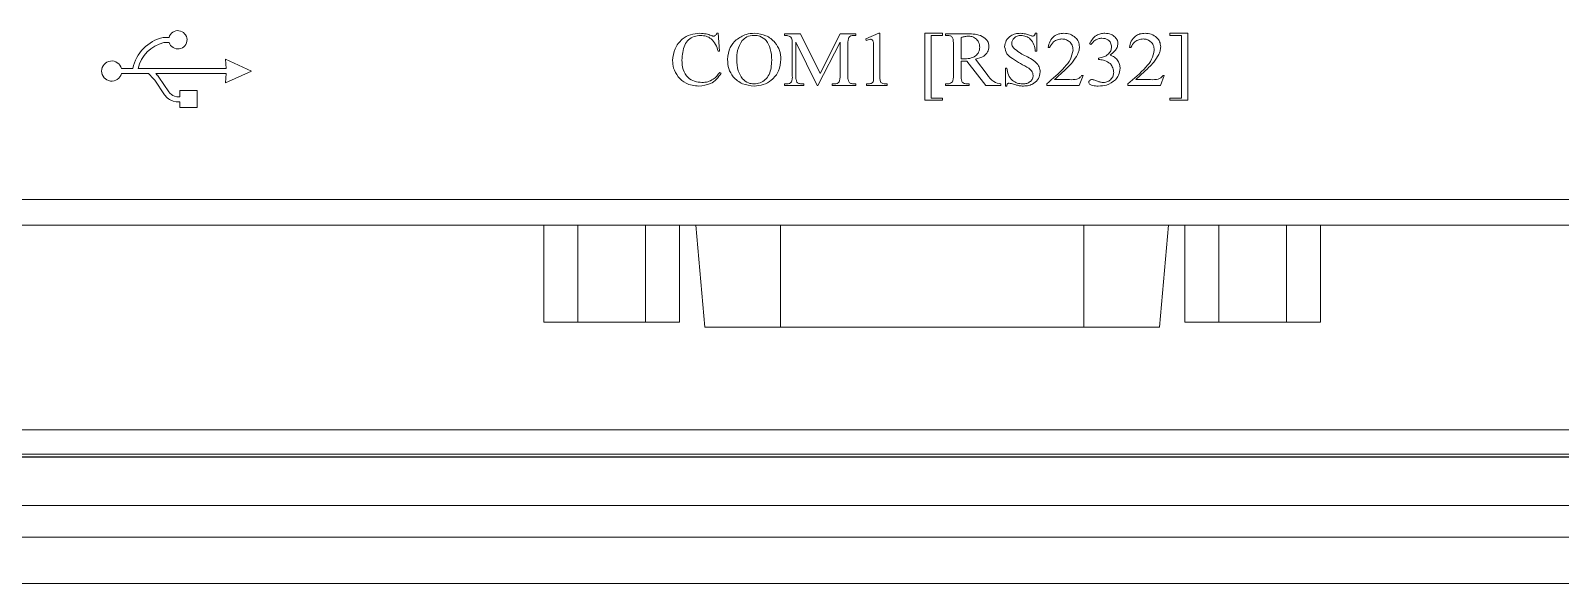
# Model space of a CAD drawing. Header units: millimetres. Extents: x 76 to 1788, y -159 to 878.
# Drawn here: x 1205 to 1264.7, y 279.5 to 301 of the extents above; entities that cross this region are included whole.
import ezdxf

# ---------------------------------------------------------------- set-up
doc = ezdxf.new("R2010")
doc.units = ezdxf.units.MM
doc.header["$LTSCALE"] = 2

msp = doc.modelspace()

# ---------------------------------------------------------------- linework, layer by layer
at = {"lineweight": 0}
for p, q in [((1210.424, 300.739), (1210.199, 300.736)), ((1231.781, 300.9), (1231.836, 300.9)), ((1231.836, 300.9), (1231.892, 300.206)), ((1234.42, 300.817), (1234.42, 300.872)), ((1234.42, 300.872), (1235.044, 300.872)), ((1235.044, 300.872), (1235.806, 299.333)), ((1235.806, 299.333), (1236.594, 300.872)), ((1236.594, 300.872), (1237.197, 300.872)), ((1237.197, 300.817), (1237.123, 300.817)), ((1237.197, 300.872), (1237.197, 300.817)), ((1237.586, 300.678), (1238.092, 300.9)), ((1237.609, 300.622), (1237.586, 300.678)), ((1238.092, 300.9), (1238.142, 300.9)), ((1238.142, 300.9), (1238.142, 299.233)), ((1239.892, 298.289), (1239.892, 300.9)), ((1239.892, 300.9), (1240.586, 300.9)), ((1240.586, 300.817), (1240.142, 300.817)), ((1240.142, 300.817), (1240.142, 298.372)), ((1240.586, 300.9), (1240.586, 300.817)), ((1240.697, 300.817), (1240.697, 300.872)), ((1240.697, 300.872), (1241.489, 300.872)), ((1240.777, 300.817), (1240.697, 300.817)), ((1241.308, 300.733), (1241.308, 299.9)), ((1244.197, 300.9), (1244.253, 300.9)), ((1244.253, 300.9), (1244.253, 300.206)), ((1249.447, 300.9), (1250.142, 300.9)), ((1249.447, 300.817), (1249.447, 300.9)), ((1249.892, 300.817), (1249.447, 300.817)), ((1249.892, 298.372), (1249.892, 300.817)), ((1250.142, 300.9), (1250.142, 298.289)), ((1210.222, 300.536), (1210.427, 300.539)), ((1231.892, 300.206), (1231.836, 300.206)), ((1234.725, 299.233), (1234.725, 300.511)), ((1235.697, 298.872), (1234.864, 300.555)), ((1234.864, 300.555), (1234.864, 299.233)), ((1236.586, 300.555), (1235.725, 298.872)), ((1236.586, 299.233), (1236.586, 300.555)), ((1236.892, 300.511), (1236.892, 299.233)), ((1237.892, 299.233), (1237.892, 300.317)), ((1241.003, 299.233), (1241.003, 300.511)), ((1244.253, 300.206), (1244.197, 300.206)), ((1244.757, 300.345), (1244.697, 300.345)), ((1246.364, 300.46), (1246.308, 300.483)), ((1247.924, 300.345), (1247.864, 300.345)), ((1209.018, 299.529), (1208.568, 299.529)), ((1212.656, 299.529), (1209.223, 299.529)), ((1212.623, 299.892), (1212.656, 299.529)), ((1213.637, 299.429), (1212.623, 299.892)), ((1212.623, 298.966), (1213.637, 299.429)), ((1241.308, 299.817), (1241.308, 299.233)), ((1242.27, 298.872), (1241.524, 299.817)), ((1241.864, 299.894), (1242.32, 299.292)), ((1243.031, 298.845), (1243.031, 299.539)), ((1243.031, 299.539), (1243.086, 299.539)), ((1246.66, 299.872), (1246.66, 299.928)), ((1246.708, 299.872), (1246.66, 299.872)), ((1208.568, 299.329), (1209.63, 299.329)), ((1209.63, 299.329), (1209.824, 299.127)), ((1209.867, 299.074), (1210.252, 298.505)), ((1209.908, 299.329), (1212.656, 299.329)), ((1209.969, 299.265), (1209.908, 299.329)), ((1210.418, 298.617), (1210.033, 299.186)), ((1212.656, 299.329), (1212.623, 298.966)), ((1231.899, 299.372), (1231.947, 299.345)), ((1234.42, 298.872), (1234.42, 298.928)), ((1234.42, 298.928), (1234.496, 298.928)), ((1235.17, 298.872), (1234.42, 298.872)), ((1235.093, 298.928), (1235.17, 298.928)), ((1235.17, 298.928), (1235.17, 298.872)), ((1235.725, 298.872), (1235.697, 298.872)), ((1236.281, 298.872), (1236.281, 298.928)), ((1236.281, 298.928), (1236.357, 298.928)), ((1237.197, 298.872), (1236.281, 298.872)), ((1237.123, 298.928), (1237.197, 298.928)), ((1237.197, 298.928), (1237.197, 298.872)), ((1237.614, 298.872), (1237.614, 298.928)), ((1238.42, 298.872), (1237.614, 298.872)), ((1238.42, 298.928), (1238.42, 298.872)), ((1240.697, 298.872), (1240.697, 298.928)), ((1240.697, 298.928), (1240.777, 298.928)), ((1241.614, 298.872), (1240.697, 298.872)), ((1241.531, 298.928), (1241.614, 298.928)), ((1241.614, 298.928), (1241.614, 298.872)), ((1242.858, 298.872), (1242.27, 298.872)), ((1242.858, 298.928), (1242.858, 298.872)), ((1243.086, 298.845), (1243.031, 298.845)), ((1244.642, 298.872), (1244.642, 298.927)), ((1245.908, 298.872), (1244.642, 298.872)), ((1244.948, 299.095), (1245.527, 299.095)), ((1246.058, 299.256), (1245.908, 298.872)), ((1246.003, 299.256), (1246.058, 299.256)), ((1247.808, 298.872), (1247.808, 298.927)), ((1249.075, 298.872), (1247.808, 298.872)), ((1248.114, 299.095), (1248.693, 299.095)), ((1249.225, 299.256), (1249.075, 298.872)), ((1249.17, 299.256), (1249.225, 299.256)), ((1210.591, 298.262), (1210.707, 298.23)), ((1210.734, 298.43), (1210.644, 298.455)), ((1210.707, 298.23), (1210.843, 298.23)), ((1210.843, 298.43), (1210.734, 298.43)), ((1210.843, 298.675), (1210.843, 298.43)), ((1211.517, 298.675), (1210.843, 298.675)), ((1210.843, 298.23), (1210.843, 298.007)), ((1211.517, 298.007), (1211.517, 298.675)), ((1240.586, 298.289), (1239.892, 298.289)), ((1240.142, 298.372), (1240.586, 298.372)), ((1240.586, 298.372), (1240.586, 298.289)), ((1249.447, 298.289), (1249.447, 298.372)), ((1249.447, 298.372), (1249.892, 298.372)), ((1250.142, 298.289), (1249.447, 298.289)), ((1210.843, 298.007), (1211.517, 298.007)), ((1148.587, 294.429), (1277.278, 294.429)), ((1277.278, 293.429), (1148.587, 293.429)), ((1225.032, 289.649), (1225.032, 293.429)), ((1226.357, 289.649), (1226.357, 293.429)), ((1229.007, 289.649), (1229.007, 293.429)), ((1230.332, 289.649), (1230.332, 293.429)), ((1230.963, 293.429), (1231.311, 289.449)), ((1234.267, 289.449), (1234.267, 293.429)), ((1246.087, 289.449), (1246.087, 293.429)), ((1249.043, 289.449), (1249.392, 293.429)), ((1250.022, 289.649), (1250.022, 293.429)), ((1251.347, 289.649), (1251.347, 293.429)), ((1253.997, 289.649), (1253.997, 293.429)), ((1255.322, 289.649), (1255.322, 293.429)), ((1226.357, 289.649), (1225.032, 289.649)), ((1229.007, 289.649), (1226.357, 289.649)), ((1230.332, 289.649), (1229.007, 289.649)), ((1234.267, 289.449), (1231.311, 289.449)), ((1246.087, 289.449), (1234.267, 289.449)), ((1249.043, 289.449), (1246.087, 289.449)), ((1250.022, 289.649), (1251.347, 289.649)), ((1251.347, 289.649), (1253.997, 289.649)), ((1253.997, 289.649), (1255.322, 289.649)), ((1201.341, 285.453), (1276.698, 285.453)), ((1276.698, 284.506), (1201.341, 284.506)), ((1123.205, 284.393), (1282.352, 284.393)), ((1281.869, 284.411), (1123.688, 284.411)), ((1298.932, 282.515), (1106.625, 282.515)), ((1106.627, 281.278), (1298.927, 281.278)), ((1106.627, 279.478), (1298.927, 279.478))]:
    msp.add_line(p, q, dxfattribs=at)
for centre, radius, start, end in [((1210.527, 299.234), 1.537, 102.32734, 168.93741), ((1210.769, 300.645), 0.357, 197.31331, 164.81595), ((1210.527, 299.234), 1.337, 103.16578, 167.25691), ((1208.189, 299.429), 0.392, 14.76061, 345.23939), ((1209.535, 298.849), 0.402, 34.08897, 43.83659), ((1209.535, 298.849), 0.602, 34.08897, 43.83659), ((1210.75, 298.842), 0.602, 214.08897, 254.61331), ((1210.75, 298.842), 0.402, 214.08897, 254.61331)]:
    msp.add_arc(centre, radius, start, end, dxfattribs=at)
for points, knots in [([(1230.058, 299.842), (1230.077, 299.998), (1230.113, 300.31), (1230.393, 300.665), (1230.748, 300.867), (1230.993, 300.889), (1231.116, 300.9)], [0, 0, 0, 0, 0.2797419, 0.5591189, 0.7795066, 1, 1, 1, 1]), ([(1231.147, 300.817), (1231.062, 300.809), (1230.893, 300.794), (1230.667, 300.658), (1230.454, 300.347), (1230.434, 300.058), (1230.42, 299.855)], [0, 0, 0, 0, 0.187027, 0.373693, 0.560715, 1, 1, 1, 1]), ([(1231.116, 300.9), (1231.201, 300.895), (1231.353, 300.887), (1231.497, 300.837), (1231.56, 300.815)], [0, 0, 0, 0, 0.559837, 1, 1, 1, 1]), ([(1231.836, 300.206), (1231.807, 300.294), (1231.748, 300.472), (1231.584, 300.682), (1231.368, 300.8), (1231.221, 300.811), (1231.147, 300.817)], [0, 0, 0, 0, 0.280662, 0.559982, 0.779871, 1, 1, 1, 1]), ([(1231.56, 300.815), (1231.577, 300.808), (1231.606, 300.796), (1231.638, 300.791), (1231.652, 300.789)], [0, 0, 0, 0, 0.56048, 1, 1, 1, 1]), ([(1231.652, 300.789), (1231.666, 300.79), (1231.692, 300.792), (1231.714, 300.806), (1231.724, 300.812)], [0, 0, 0, 0, 0.559762, 1, 1, 1, 1]), ([(1231.724, 300.812), (1231.738, 300.826), (1231.764, 300.851), (1231.775, 300.885), (1231.781, 300.9)], [0, 0, 0, 0, 0.5591335, 1, 1, 1, 1]), ([(1232.197, 299.88), (1232.215, 300.045), (1232.247, 300.34), (1232.452, 300.551), (1232.542, 300.644)], [0, 0, 0, 0, 0.5591319, 1, 1, 1, 1]), ([(1232.542, 300.644), (1232.664, 300.727), (1232.882, 300.876), (1233.144, 300.893), (1233.259, 300.9)], [0, 0, 0, 0, 0.559106, 1, 1, 1, 1]), ([(1232.773, 300.617), (1232.699, 300.49), (1232.567, 300.264), (1232.561, 300.002), (1232.558, 299.887)], [0, 0, 0, 0, 0.557922, 1, 1, 1, 1]), ([(1233.229, 300.817), (1233.131, 300.807), (1232.955, 300.791), (1232.829, 300.67), (1232.773, 300.617)], [0, 0, 0, 0, 0.55946, 1, 1, 1, 1]), ([(1233.705, 300.615), (1233.628, 300.682), (1233.49, 300.802), (1233.309, 300.812), (1233.229, 300.817)], [0, 0, 0, 0, 0.558145, 1, 1, 1, 1]), ([(1233.259, 300.9), (1233.41, 300.882), (1233.71, 300.846), (1234.045, 300.573), (1234.252, 300.239), (1234.271, 300.002), (1234.281, 299.884)], [0, 0, 0, 0, 0.279514, 0.559387, 0.779579, 1, 1, 1, 1]), ([(1233.92, 299.846), (1233.916, 300.001), (1233.909, 300.277), (1233.767, 300.512), (1233.705, 300.615)], [0, 0, 0, 0, 0.561073, 1, 1, 1, 1]), ([(1234.693, 300.712), (1234.675, 300.734), (1234.639, 300.78), (1234.539, 300.815), (1234.465, 300.816), (1234.42, 300.817)], [0, 0, 0, 0, 0.278183, 0.558282, 1, 1, 1, 1]), ([(1234.725, 300.511), (1234.725, 300.55), (1234.725, 300.618), (1234.703, 300.683), (1234.693, 300.712)], [0, 0, 0, 0, 0.560669, 1, 1, 1, 1]), ([(1236.927, 300.736), (1236.914, 300.696), (1236.891, 300.622), (1236.891, 300.545), (1236.892, 300.511)], [0, 0, 0, 0, 0.557819, 1, 1, 1, 1]), ([(1237.123, 300.817), (1237.08, 300.815), (1237.004, 300.812), (1236.951, 300.759), (1236.927, 300.736)], [0, 0, 0, 0, 0.561463, 1, 1, 1, 1]), ([(1237.769, 300.668), (1237.738, 300.663), (1237.683, 300.655), (1237.632, 300.632), (1237.609, 300.622)], [0, 0, 0, 0, 0.559287, 1, 1, 1, 1]), ([(1237.876, 300.579), (1237.872, 300.593), (1237.864, 300.62), (1237.836, 300.65), (1237.802, 300.665), (1237.78, 300.667), (1237.769, 300.668)], [0, 0, 0, 0, 0.279787, 0.558999, 0.779361, 1, 1, 1, 1]), ([(1240.959, 300.75), (1240.929, 300.773), (1240.874, 300.813), (1240.807, 300.816), (1240.777, 300.817)], [0, 0, 0, 0, 0.557676, 1, 1, 1, 1]), ([(1241.003, 300.511), (1241.002, 300.557), (1241, 300.621), (1240.987, 300.703), (1240.968, 300.735), (1240.959, 300.75)], [0, 0, 0, 0, 0.560829, 0.781078, 1, 1, 1, 1]), ([(1241.562, 300.789), (1241.514, 300.784), (1241.427, 300.774), (1241.345, 300.746), (1241.308, 300.733)], [0, 0, 0, 0, 0.559564, 1, 1, 1, 1]), ([(1241.489, 300.872), (1241.685, 300.876), (1241.979, 300.881), (1242.273, 300.692), (1242.379, 300.527), (1242.387, 300.43), (1242.392, 300.382)], [0, 0, 0, 0, 0.500651, 0.749792, 0.874871, 1, 1, 1, 1]), ([(1242.031, 300.353), (1242.024, 300.42), (1242.009, 300.556), (1241.879, 300.704), (1241.721, 300.779), (1241.615, 300.786), (1241.562, 300.789)], [0, 0, 0, 0, 0.279609, 0.55878, 0.779145, 1, 1, 1, 1]), ([(1243.003, 300.373), (1243.016, 300.457), (1243.042, 300.626), (1243.219, 300.796), (1243.417, 300.888), (1243.549, 300.896), (1243.616, 300.9)], [0, 0, 0, 0, 0.278687, 0.558497, 0.779063, 1, 1, 1, 1]), ([(1243.638, 300.817), (1243.589, 300.813), (1243.49, 300.804), (1243.374, 300.723), (1243.295, 300.621), (1243.285, 300.543), (1243.281, 300.505)], [0, 0, 0, 0, 0.28022, 0.559848, 0.780106, 1, 1, 1, 1]), ([(1243.616, 300.9), (1243.684, 300.895), (1243.805, 300.886), (1243.919, 300.843), (1243.969, 300.825)], [0, 0, 0, 0, 0.55966, 1, 1, 1, 1]), ([(1244.197, 300.206), (1244.184, 300.29), (1244.157, 300.459), (1244.029, 300.669), (1243.839, 300.791), (1243.705, 300.808), (1243.638, 300.817)], [0, 0, 0, 0, 0.280975, 0.560016, 0.780154, 1, 1, 1, 1]), ([(1243.969, 300.825), (1243.991, 300.815), (1244.031, 300.799), (1244.073, 300.792), (1244.091, 300.789)], [0, 0, 0, 0, 0.56051, 1, 1, 1, 1]), ([(1244.091, 300.789), (1244.107, 300.79), (1244.139, 300.793), (1244.182, 300.836), (1244.191, 300.876), (1244.197, 300.9)], [0, 0, 0, 0, 0.279908, 0.558211, 1, 1, 1, 1]), ([(1244.697, 300.345), (1244.716, 300.428), (1244.752, 300.595), (1244.909, 300.785), (1245.108, 300.886), (1245.242, 300.895), (1245.309, 300.9)], [0, 0, 0, 0, 0.280326, 0.559441, 0.77951, 1, 1, 1, 1]), ([(1245.237, 300.678), (1245.179, 300.673), (1245.063, 300.662), (1244.872, 300.561), (1244.801, 300.426), (1244.757, 300.345)], [0, 0, 0, 0, 0.281081, 0.561934, 1, 1, 1, 1]), ([(1245.67, 300.243), (1245.663, 300.308), (1245.65, 300.437), (1245.531, 300.579), (1245.388, 300.665), (1245.287, 300.674), (1245.237, 300.678)], [0, 0, 0, 0, 0.279728, 0.559198, 0.779543, 1, 1, 1, 1]), ([(1245.309, 300.9), (1245.393, 300.893), (1245.561, 300.88), (1245.759, 300.748), (1245.896, 300.575), (1245.912, 300.444), (1245.92, 300.378)], [0, 0, 0, 0, 0.280358, 0.560178, 0.780298, 1, 1, 1, 1]), ([(1246.308, 300.483), (1246.343, 300.547), (1246.412, 300.675), (1246.561, 300.816), (1246.735, 300.891), (1246.849, 300.897), (1246.906, 300.9)], [0, 0, 0, 0, 0.280287, 0.559955, 0.779783, 1, 1, 1, 1]), ([(1246.795, 300.706), (1246.747, 300.702), (1246.65, 300.694), (1246.492, 300.615), (1246.412, 300.519), (1246.364, 300.46)], [0, 0, 0, 0, 0.280219, 0.560383, 1, 1, 1, 1]), ([(1247.17, 300.378), (1247.163, 300.43), (1247.15, 300.535), (1247.041, 300.642), (1246.918, 300.698), (1246.836, 300.703), (1246.795, 300.706)], [0, 0, 0, 0, 0.279104, 0.558366, 0.779026, 1, 1, 1, 1]), ([(1246.906, 300.9), (1246.991, 300.895), (1247.145, 300.886), (1247.261, 300.788), (1247.312, 300.745)], [0, 0, 0, 0, 0.560429, 1, 1, 1, 1]), ([(1247.312, 300.745), (1247.346, 300.704), (1247.405, 300.632), (1247.415, 300.539), (1247.42, 300.499)], [0, 0, 0, 0, 0.560067, 1, 1, 1, 1]), ([(1247.864, 300.345), (1247.882, 300.428), (1247.919, 300.595), (1248.076, 300.785), (1248.275, 300.886), (1248.409, 300.895), (1248.476, 300.9)], [0, 0, 0, 0, 0.2803265, 0.5594415, 0.7795099, 1, 1, 1, 1]), ([(1248.404, 300.678), (1248.345, 300.673), (1248.229, 300.662), (1248.039, 300.561), (1247.967, 300.426), (1247.924, 300.345)], [0, 0, 0, 0, 0.281081, 0.561934, 1, 1, 1, 1]), ([(1248.836, 300.243), (1248.83, 300.308), (1248.817, 300.437), (1248.698, 300.579), (1248.555, 300.665), (1248.454, 300.674), (1248.404, 300.678)], [0, 0, 0, 0, 0.2797279, 0.5591984, 0.7795435, 1, 1, 1, 1]), ([(1248.476, 300.9), (1248.56, 300.893), (1248.727, 300.88), (1248.926, 300.748), (1249.062, 300.575), (1249.078, 300.444), (1249.086, 300.378)], [0, 0, 0, 0, 0.280358, 0.560178, 0.780298, 1, 1, 1, 1]), ([(1237.892, 300.317), (1237.892, 300.366), (1237.893, 300.454), (1237.881, 300.541), (1237.876, 300.579)], [0, 0, 0, 0, 0.560321, 1, 1, 1, 1]), ([(1241.399, 299.899), (1241.481, 299.902), (1241.644, 299.909), (1241.859, 299.997), (1242.007, 300.159), (1242.023, 300.288), (1242.031, 300.353)], [0, 0, 0, 0, 0.281226, 0.560875, 0.780531, 1, 1, 1, 1]), ([(1242.392, 300.382), (1242.381, 300.309), (1242.359, 300.162), (1242.16, 299.969), (1241.976, 299.923), (1241.864, 299.894)], [0, 0, 0, 0, 0.279106, 0.559006, 1, 1, 1, 1]), ([(1243.943, 299.543), (1243.73, 299.658), (1243.435, 299.819), (1243.061, 300.083), (1243.022, 300.276), (1243.003, 300.373)], [0, 0, 0, 0, 0.562692, 0.782635, 1, 1, 1, 1]), ([(1243.281, 300.505), (1243.285, 300.47), (1243.291, 300.408), (1243.328, 300.358), (1243.344, 300.335)], [0, 0, 0, 0, 0.5594, 1, 1, 1, 1]), ([(1243.344, 300.335), (1243.42, 300.271), (1243.555, 300.157), (1243.711, 300.073), (1243.78, 300.036)], [0, 0, 0, 0, 0.559167, 1, 1, 1, 1]), ([(1243.78, 300.036), (1243.939, 299.958), (1244.159, 299.85), (1244.364, 299.599), (1244.383, 299.461), (1244.392, 299.392)], [0, 0, 0, 0, 0.56119, 0.780874, 1, 1, 1, 1]), ([(1244.642, 298.927), (1244.883, 299.134), (1245.219, 299.424), (1245.591, 299.872), (1245.644, 300.12), (1245.67, 300.243)], [0, 0, 0, 0, 0.561301, 0.78157, 1, 1, 1, 1]), ([(1245.843, 300.077), (1245.783, 299.975), (1245.674, 299.793), (1245.527, 299.641), (1245.463, 299.574)], [0, 0, 0, 0, 0.55962, 1, 1, 1, 1]), ([(1245.92, 300.378), (1245.915, 300.32), (1245.907, 300.214), (1245.863, 300.119), (1245.843, 300.077)], [0, 0, 0, 0, 0.559604, 1, 1, 1, 1]), ([(1246.66, 299.928), (1246.728, 299.942), (1246.864, 299.971), (1247.035, 300.068), (1247.151, 300.213), (1247.163, 300.323), (1247.17, 300.378)], [0, 0, 0, 0, 0.2805, 0.560819, 0.780357, 1, 1, 1, 1]), ([(1247.42, 300.499), (1247.411, 300.447), (1247.395, 300.343), (1247.281, 300.189), (1247.177, 300.104), (1247.114, 300.052)], [0, 0, 0, 0, 0.278928, 0.55922, 1, 1, 1, 1]), ([(1247.114, 300.052), (1247.174, 300.026), (1247.293, 299.974), (1247.421, 299.841), (1247.492, 299.688), (1247.499, 299.586), (1247.503, 299.535)], [0, 0, 0, 0, 0.280275, 0.559813, 0.77981, 1, 1, 1, 1]), ([(1247.808, 298.927), (1248.05, 299.134), (1248.386, 299.424), (1248.758, 299.872), (1248.81, 300.12), (1248.836, 300.243)], [0, 0, 0, 0, 0.561301, 0.78157, 1, 1, 1, 1]), ([(1249.01, 300.077), (1248.949, 299.975), (1248.841, 299.793), (1248.694, 299.641), (1248.629, 299.574)], [0, 0, 0, 0, 0.5596202, 1, 1, 1, 1]), ([(1249.086, 300.378), (1249.082, 300.32), (1249.073, 300.214), (1249.029, 300.119), (1249.01, 300.077)], [0, 0, 0, 0, 0.559604, 1, 1, 1, 1]), ([(1230.272, 299.207), (1230.202, 299.316), (1230.078, 299.511), (1230.064, 299.741), (1230.058, 299.842)], [0, 0, 0, 0, 0.559181, 1, 1, 1, 1]), ([(1230.42, 299.855), (1230.427, 299.731), (1230.443, 299.484), (1230.625, 299.173), (1230.908, 299.008), (1231.102, 298.992), (1231.2, 298.983)], [0, 0, 0, 0, 0.280765, 0.559553, 0.779505, 1, 1, 1, 1]), ([(1233.234, 298.845), (1233.08, 298.861), (1232.773, 298.893), (1232.424, 299.168), (1232.224, 299.517), (1232.206, 299.759), (1232.197, 299.88)], [0, 0, 0, 0, 0.279791, 0.559311, 0.779439, 1, 1, 1, 1]), ([(1232.558, 299.887), (1232.564, 299.734), (1232.574, 299.461), (1232.718, 299.231), (1232.781, 299.13)], [0, 0, 0, 0, 0.560744, 1, 1, 1, 1]), ([(1233.231, 298.928), (1233.312, 298.935), (1233.474, 298.95), (1233.683, 299.085), (1233.896, 299.374), (1233.91, 299.651), (1233.92, 299.846)], [0, 0, 0, 0, 0.187008, 0.373769, 0.560633, 1, 1, 1, 1]), ([(1234.281, 299.884), (1234.264, 299.729), (1234.231, 299.42), (1233.944, 299.079), (1233.598, 298.875), (1233.356, 298.855), (1233.234, 298.845)], [0, 0, 0, 0, 0.279664, 0.559197, 0.779503, 1, 1, 1, 1]), ([(1241.308, 299.9), (1241.325, 299.9), (1241.355, 299.899), (1241.386, 299.899), (1241.399, 299.899)], [0, 0, 0, 0, 0.559977, 1, 1, 1, 1]), ([(1241.398, 299.814), (1241.382, 299.814), (1241.352, 299.814), (1241.322, 299.816), (1241.308, 299.817)], [0, 0, 0, 0, 0.559959, 1, 1, 1, 1]), ([(1241.524, 299.817), (1241.501, 299.816), (1241.459, 299.814), (1241.417, 299.814), (1241.398, 299.814)], [0, 0, 0, 0, 0.560024, 1, 1, 1, 1]), ([(1243.086, 299.539), (1243.102, 299.45), (1243.134, 299.274), (1243.282, 299.06), (1243.49, 298.947), (1243.631, 298.934), (1243.702, 298.928)], [0, 0, 0, 0, 0.281151, 0.559254, 0.779581, 1, 1, 1, 1]), ([(1244.114, 299.255), (1244.11, 299.287), (1244.103, 299.352), (1244.046, 299.456), (1243.982, 299.51), (1243.943, 299.543)], [0, 0, 0, 0, 0.2798099, 0.5600826, 1, 1, 1, 1]), ([(1245.463, 299.574), (1245.368, 299.483), (1245.199, 299.32), (1245.025, 299.164), (1244.948, 299.095)], [0, 0, 0, 0, 0.560021, 1, 1, 1, 1]), ([(1247.115, 299.719), (1247.046, 299.767), (1246.922, 299.852), (1246.774, 299.866), (1246.708, 299.872)], [0, 0, 0, 0, 0.559678, 1, 1, 1, 1]), ([(1247.2, 299.595), (1247.188, 299.621), (1247.165, 299.666), (1247.13, 299.703), (1247.115, 299.719)], [0, 0, 0, 0, 0.56015, 1, 1, 1, 1]), ([(1247.253, 299.371), (1247.25, 299.415), (1247.245, 299.492), (1247.214, 299.564), (1247.2, 299.595)], [0, 0, 0, 0, 0.559737, 1, 1, 1, 1]), ([(1247.503, 299.535), (1247.493, 299.442), (1247.476, 299.276), (1247.371, 299.147), (1247.325, 299.09)], [0, 0, 0, 0, 0.559187, 1, 1, 1, 1]), ([(1248.629, 299.574), (1248.535, 299.483), (1248.366, 299.32), (1248.191, 299.164), (1248.114, 299.095)], [0, 0, 0, 0, 0.560021, 1, 1, 1, 1]), ([(1231.079, 298.845), (1230.903, 298.86), (1230.589, 298.888), (1230.369, 299.109), (1230.272, 299.207)], [0, 0, 0, 0, 0.559755, 1, 1, 1, 1]), ([(1231.947, 299.345), (1231.892, 299.263), (1231.781, 299.101), (1231.491, 298.885), (1231.235, 298.86), (1231.079, 298.845)], [0, 0, 0, 0, 0.280983, 0.56126, 1, 1, 1, 1]), ([(1231.2, 298.983), (1231.278, 298.988), (1231.434, 298.998), (1231.69, 299.123), (1231.82, 299.278), (1231.899, 299.372)], [0, 0, 0, 0, 0.2802281, 0.5597299, 1, 1, 1, 1]), ([(1232.781, 299.13), (1232.853, 299.064), (1232.982, 298.946), (1233.155, 298.933), (1233.231, 298.928)], [0, 0, 0, 0, 0.558599, 1, 1, 1, 1]), ([(1234.496, 298.928), (1234.538, 298.93), (1234.613, 298.933), (1234.667, 298.985), (1234.69, 299.008)], [0, 0, 0, 0, 0.561379, 1, 1, 1, 1]), ([(1234.69, 299.008), (1234.703, 299.049), (1234.726, 299.123), (1234.726, 299.199), (1234.725, 299.233)], [0, 0, 0, 0, 0.557819, 1, 1, 1, 1]), ([(1234.864, 299.233), (1234.863, 299.187), (1234.862, 299.103), (1234.893, 299.026), (1234.907, 298.993)], [0, 0, 0, 0, 0.56265, 1, 1, 1, 1]), ([(1234.907, 298.993), (1234.938, 298.97), (1234.994, 298.93), (1235.063, 298.929), (1235.093, 298.928)], [0, 0, 0, 0, 0.557605, 1, 1, 1, 1]), ([(1236.357, 298.928), (1236.399, 298.93), (1236.475, 298.933), (1236.528, 298.985), (1236.551, 299.008)], [0, 0, 0, 0, 0.5616, 1, 1, 1, 1]), ([(1236.551, 299.008), (1236.564, 299.049), (1236.587, 299.123), (1236.587, 299.199), (1236.586, 299.233)], [0, 0, 0, 0, 0.557819, 1, 1, 1, 1]), ([(1236.892, 299.233), (1236.891, 299.186), (1236.889, 299.103), (1236.922, 299.026), (1236.937, 298.993)], [0, 0, 0, 0, 0.562818, 1, 1, 1, 1]), ([(1236.937, 298.993), (1236.968, 298.97), (1237.024, 298.93), (1237.092, 298.929), (1237.123, 298.928)], [0, 0, 0, 0, 0.557517, 1, 1, 1, 1]), ([(1237.614, 298.928), (1237.668, 298.928), (1237.742, 298.929), (1237.834, 298.959), (1237.894, 299.025), (1237.888, 299.127), (1237.891, 299.201), (1237.892, 299.233)], [0, 0, 0, 0, 0.31436, 0.437082, 0.559568, 0.805694, 1, 1, 1, 1]), ([(1238.142, 299.233), (1238.14, 299.187), (1238.138, 299.096), (1238.178, 298.95), (1238.31, 298.932), (1238.383, 298.929), (1238.42, 298.928)], [0, 0, 0, 0, 0.283955, 0.555768, 0.776889, 1, 1, 1, 1]), ([(1240.777, 298.928), (1240.82, 298.93), (1240.895, 298.935), (1240.947, 298.989), (1240.97, 299.012)], [0, 0, 0, 0, 0.5609249, 1, 1, 1, 1]), ([(1240.97, 299.012), (1240.982, 299.052), (1241.004, 299.125), (1241.003, 299.2), (1241.003, 299.233)], [0, 0, 0, 0, 0.5578258, 1, 1, 1, 1]), ([(1241.308, 299.233), (1241.31, 299.187), (1241.311, 299.123), (1241.324, 299.041), (1241.343, 299.01), (1241.352, 298.994)], [0, 0, 0, 0, 0.560829, 0.781078, 1, 1, 1, 1]), ([(1241.352, 298.994), (1241.382, 298.972), (1241.435, 298.931), (1241.502, 298.929), (1241.531, 298.928)], [0, 0, 0, 0, 0.557638, 1, 1, 1, 1]), ([(1242.32, 299.292), (1242.396, 299.185), (1242.531, 298.993), (1242.758, 298.948), (1242.858, 298.928)], [0, 0, 0, 0, 0.560806, 1, 1, 1, 1]), ([(1243.18, 298.956), (1243.17, 298.955), (1243.15, 298.954), (1243.121, 298.94), (1243.096, 298.902), (1243.09, 298.868), (1243.086, 298.845)], [0, 0, 0, 0, 0.186954, 0.373399, 0.55963, 1, 1, 1, 1]), ([(1243.566, 298.858), (1243.522, 298.868), (1243.45, 298.885), (1243.351, 298.916), (1243.267, 298.941), (1243.209, 298.951), (1243.18, 298.956)], [0, 0, 0, 0, 0.340037, 0.560142, 0.780237, 1, 1, 1, 1]), ([(1243.737, 298.845), (1243.705, 298.845), (1243.648, 298.846), (1243.591, 298.854), (1243.566, 298.858)], [0, 0, 0, 0, 0.559937, 1, 1, 1, 1]), ([(1243.702, 298.928), (1243.757, 298.931), (1243.867, 298.937), (1244.004, 299.013), (1244.097, 299.125), (1244.108, 299.212), (1244.114, 299.255)], [0, 0, 0, 0, 0.280858, 0.560424, 0.780455, 1, 1, 1, 1]), ([(1244.392, 299.392), (1244.377, 299.303), (1244.348, 299.125), (1244.157, 298.949), (1243.947, 298.856), (1243.807, 298.848), (1243.737, 298.845)], [0, 0, 0, 0, 0.278449, 0.558293, 0.778952, 1, 1, 1, 1]), ([(1245.527, 299.095), (1245.627, 299.091), (1245.766, 299.086), (1245.932, 299.162), (1245.979, 299.224), (1246.003, 299.256)], [0, 0, 0, 0, 0.56052, 0.780202, 1, 1, 1, 1]), ([(1246.281, 298.993), (1246.284, 299.01), (1246.29, 299.043), (1246.327, 299.074), (1246.366, 299.092), (1246.393, 299.094), (1246.406, 299.095)], [0, 0, 0, 0, 0.2782281, 0.5582746, 0.7792515, 1, 1, 1, 1]), ([(1246.655, 298.845), (1246.582, 298.845), (1246.472, 298.846), (1246.352, 298.891), (1246.294, 298.939), (1246.285, 298.975), (1246.281, 298.993)], [0, 0, 0, 0, 0.501453, 0.750792, 0.876145, 1, 1, 1, 1]), ([(1246.406, 299.095), (1246.421, 299.094), (1246.447, 299.093), (1246.474, 299.088), (1246.485, 299.085)], [0, 0, 0, 0, 0.559736, 1, 1, 1, 1]), ([(1246.485, 299.085), (1246.531, 299.068), (1246.614, 299.036), (1246.698, 299.009), (1246.735, 298.996)], [0, 0, 0, 0, 0.560064, 1, 1, 1, 1]), ([(1247.325, 299.09), (1247.213, 299.007), (1247.013, 298.858), (1246.765, 298.849), (1246.655, 298.845)], [0, 0, 0, 0, 0.557721, 1, 1, 1, 1]), ([(1246.735, 298.996), (1246.758, 298.992), (1246.798, 298.985), (1246.84, 298.984), (1246.858, 298.983)], [0, 0, 0, 0, 0.559816, 1, 1, 1, 1]), ([(1246.858, 298.983), (1246.915, 298.991), (1247.03, 299.005), (1247.157, 299.11), (1247.24, 299.235), (1247.249, 299.326), (1247.253, 299.371)], [0, 0, 0, 0, 0.2794551, 0.5594264, 0.7797666, 1, 1, 1, 1]), ([(1248.693, 299.095), (1248.794, 299.091), (1248.933, 299.086), (1249.098, 299.162), (1249.146, 299.224), (1249.17, 299.256)], [0, 0, 0, 0, 0.56052, 0.780202, 1, 1, 1, 1])]:
    msp.add_open_spline(points, degree=3, knots=knots, dxfattribs=at)

doc.saveas('drawing.dxf')
